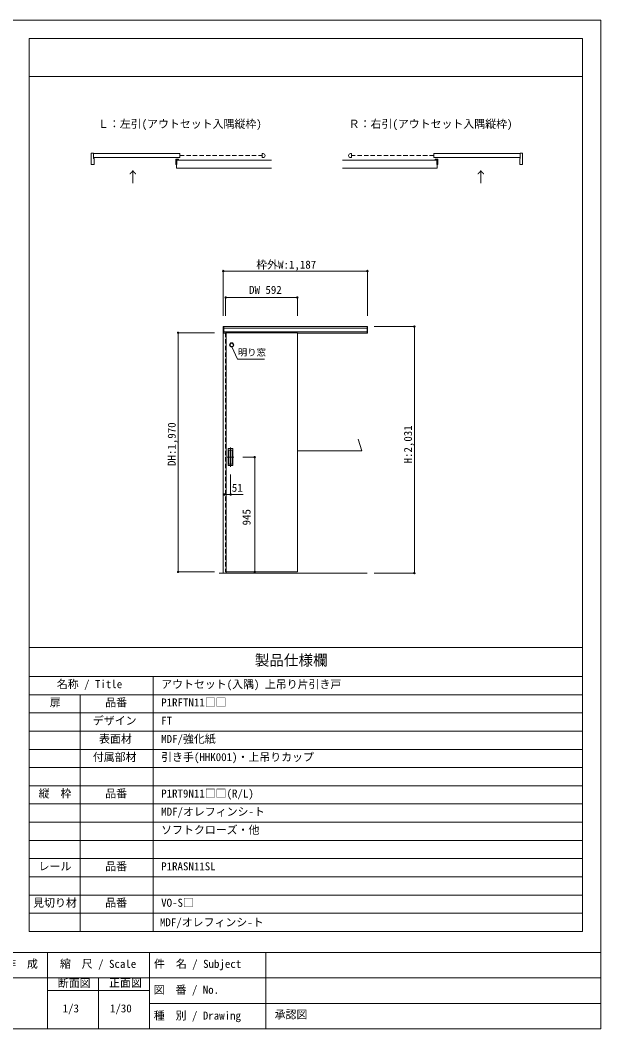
# Model space of a CAD drawing. Units: millimetres on the paper, enlarged 10 times, with parts at other scales. Extents: x -1985 to 2015, y -1370 to 1400.
# Drawn here: x 420 to 2015, y -1370 to 1400 of the extents above; entities that cross this region are included whole.
import ezdxf
from ezdxf.enums import TextEntityAlignment as Align

# ---------------------------------------------------------------- set-up
doc = ezdxf.new("R2010")
doc.units = ezdxf.units.MM
doc.header["$LTSCALE"] = 10
doc.header["$PDMODE"] = 32
doc.header["$PDSIZE"] = 4
doc.linetypes.add('DASHED1', pattern=[1.8, 1.2, -0.6])
doc.layers.add('1-1_0', color=7, linetype='Continuous', lineweight=20)
doc.layers.add('3-0', color=7, linetype='Continuous', lineweight=20)
doc.styles.add('ＭＳ ゴシック', font='')
doc.styles.get('ＭＳ ゴシック').set_extended_font_data('MS Gothic')

msp = doc.modelspace()

# ---------------------------------------------------------------- linework, layer by layer
at = {"layer": '1-1_0'}
for p, q in [((1965, 1350), (445, 1350)), ((445, -322.5), (445, 1350)), ((1965, -1102.5), (1965, 1350)), ((445, 1245), (1965, 1245)), ((445, 1245), (1965, 1245)), ((445, 1245), (1965, 1245)), ((445, 1245), (1965, 1245)), ((445, 1245), (1965, 1245)), ((445, 1245), (1965, 1245)), ((445, -322.5), (445, 1245)), ((445, -322.5), (445, 1245)), ((445, -322.5), (445, 1245)), ((445, -322.5), (445, 1245)), ((445, -322.5), (445, 1245)), ((1965, -322.5), (1965, 1245)), ((1965, -322.5), (1965, 1245)), ((1965, -322.5), (1965, 1245)), ((1965, -322.5), (1965, 1245)), ((1965, -322.5), (1965, 1245)), ((445, -322.5), (1965, -322.5)), ((445, -322.5), (1965, -322.5)), ((445, -322.5), (1965, -322.5)), ((445, -322.5), (1965, -322.5)), ((445, -322.5), (1965, -322.5)), ((445, -322.5), (1965, -322.5)), ((445, -1102.5), (445, -322.5)), ((445, -402.5), (1965, -402.5)), ((785, -1102.5), (785, -402.5)), ((445, -452.5), (1965, -452.5)), ((585, -1102.5), (585, -452.5)), ((445, -502.5), (1965, -502.5)), ((445, -552.5), (1965, -552.5)), ((445, -602.5), (1965, -602.5)), ((445, -652.5), (1965, -652.5)), ((445, -702.5), (1965, -702.5)), ((445, -752.5), (1965, -752.5)), ((445, -802.5), (1965, -802.5)), ((445, -852.5), (1965, -852.5)), ((445, -902.5), (1965, -902.5)), ((445, -952.5), (1965, -952.5)), ((445, -1002.5), (1965, -1002.5)), ((445, -1052.5), (1965, -1052.5)), ((445, -1102.5), (1965, -1102.5)), ((2015, -1160), (-1985, -1160)), ((495, -1160), (495, -1370)), ((775, -1160), (775, -1370)), ((1095, -1160), (1095, -1370)), ((2015, -1230), (-1175, -1230)), ((635, -1230), (635, -1370)), ((775, -1265), (495, -1265)), ((2015, -1300), (775, -1300))]:
    msp.add_line(p, q, dxfattribs=at)
msp.add_lwpolyline([(-1985, -1370), (2015, -1370), (2015, 1400), (-1985, 1400)], dxfattribs=at)
at = {"layer": '3-0'}
for p, q in [((614.84, 1034.98), (621.17, 1034.98)), ((621.17, 1019.98), (621.17, 1034.98)), ((621.17, 1033.48), (858.51, 1033.48)), ((858.51, 1022.48), (858.51, 1033.48)), ((1084.84, 1022.48), (1084.84, 1033.48)), ((1087.34, 1033.48), (1084.84, 1033.48)), ((1327.66, 1033.48), (1330.16, 1033.48)), ((1330.16, 1022.48), (1330.16, 1033.48)), ((1793.83, 1033.48), (1556.49, 1033.48)), ((1556.49, 1022.48), (1556.49, 1033.48)), ((1800.16, 1034.98), (1793.83, 1034.98)), ((1793.83, 1019.98), (1793.83, 1034.98)), ((621.17, 1022.48), (858.51, 1022.48)), ((847.51, 1003.65), (850.51, 1003.65)), ((849.51, 993.98), (849.51, 1015.65)), ((849.51, 1015.65), (1109.93, 1015.65)), ((850.51, 1003.65), (850.51, 1015.65)), ((855.17, 1015.65), (855.17, 1018.65)), ((1087.34, 1022.48), (1084.84, 1022.48)), ((1565.49, 1015.65), (1305.07, 1015.65)), ((1327.66, 1022.48), (1330.16, 1022.48)), ((1793.83, 1022.48), (1556.49, 1022.48)), ((1559.83, 1015.65), (1559.83, 1018.65)), ((1564.49, 1003.65), (1564.49, 1015.65)), ((1567.49, 1003.65), (1564.49, 1003.65)), ((1565.49, 993.98), (1565.49, 1015.65)), ((849.51, 993.98), (1109.93, 993.98)), ((1565.49, 993.98), (1305.07, 993.98)), ((978.06, 558.62), (978.06, -118.38)), ((978.06, 558.62), (1373.73, 558.62)), ((979.06, 558.62), (979.06, 540.29)), ((979.06, 554.29), (1372.73, 554.29)), ((1372.73, 558.62), (1372.73, 540.29)), ((1373.73, 558.62), (1373.73, 540.29)), ((979.06, 544.29), (1372.73, 544.29)), ((984.4, 541.62), (1181.73, 541.62)), ((986.06, 544.29), (986.06, -118.38)), ((1181.73, 540.29), (1373.73, 540.29)), ((1358.33, 217.29), (1348.03, 248.99)), ((1181.73, 217.29), (1358.33, 217.29)), ((1372.73, -118.38), (966.53, -118.38))]:
    msp.add_line(p, q, dxfattribs=at)
at = {"layer": '3-0', "linetype": 'DASHED1'}
for p, q in [((858.51, 1027.98), (1084.84, 1027.98)), ((1556.49, 1027.98), (1330.16, 1027.98)), ((984.4, 541.62), (984.4, -115.05))]:
    msp.add_line(p, q, dxfattribs=at)
at = {"layer": '3-0', "color": 4, "lineweight": 9}
for p, q in [((978.06, 588.39), (978.06, 711.13)), ((978.06, 711.13), (1373.73, 711.13)), ((1373.73, 588.39), (1373.73, 711.13)), ((984.4, 638.39), (984.4, 588.39)), ((1181.73, 638.39), (984.4, 638.39)), ((1181.73, 588.39), (1181.73, 638.39)), ((1392.78, 558.62), (1502.88, 558.62)), ((1502.88, 558.62), (1502.88, -118.38)), ((853.88, 541.62), (953.37, 541.62)), ((853.88, 541.62), (853.88, -115.05)), ((1016.59, 469.19), (1001.25, 502.46)), ((1090.94, 469.19), (1016.59, 469.19)), ((998.06, 226.05), (998.06, 173.78)), ((988.82, 199.95), (1007.1, 199.95)), ((1064.35, 199.95), (1031.62, 199.95)), ((1064.35, -115.05), (1064.35, 199.95)), ((998.06, 97.36), (998.06, 152.47)), ((981.06, 97.36), (1032.65, 97.36)), ((853.88, -115.05), (953.37, -115.05)), ((1392.78, -118.38), (1502.88, -118.38))]:
    msp.add_line(p, q, dxfattribs=at)
at = {"layer": '3-0', "color": 3}
for p, q in [((991.73, 223.29), (1004.4, 223.29)), ((991.73, 176.62), (991.73, 223.29)), ((1004.4, 223.29), (1004.4, 176.62)), ((991.73, 219.29), (1004.4, 219.29)), ((993.4, 180.62), (993.4, 219.29)), ((1002.73, 219.29), (1002.73, 180.62)), ((1004.4, 180.62), (991.73, 180.62)), ((1004.4, 176.62), (991.73, 176.62))]:
    msp.add_line(p, q, dxfattribs=at)
at = {"layer": '3-0'}
for points in [[(614.84, 1034.98), (614.84, 1003.65), (622.84, 1003.65), (622.84, 1019.98), (621.17, 1019.98)], [(1800.16, 1034.98), (1800.16, 1003.65), (1792.16, 1003.65), (1792.16, 1019.98), (1793.83, 1019.98)], [(847.51, 1003.65), (847.51, 1018.65), (855.17, 1018.65)], [(1567.49, 1003.65), (1567.49, 1018.65), (1559.83, 1018.65)], [(978.06, 558.62), (978.06, 540.29), (984.4, 540.29)], [(1181.73, 541.62), (1181.73, -115.05), (984.4, -115.05)]]:
    msp.add_lwpolyline(points, dxfattribs=at)
at = {"layer": '3-0', "color": 3}
for radius in [5.83, 4.5]:
    msp.add_circle((1001.06, 508.29), radius, dxfattribs=at)
at = {"layer": '3-0'}
for centre, start, end in [((1087.34, 1027.98), 0, 90), ((1087.34, 1027.98), 270, 0), ((1327.66, 1027.98), 90, 180), ((1327.66, 1027.98), 180, 270)]:
    msp.add_arc(centre, 5.5, start, end, dxfattribs=at)
at = {"layer": '3-0', "color": 4}
for p in [(978.06, 711.13), (1373.73, 711.13), (984.4, 638.39), (1181.73, 638.39), (1502.88, 558.62), (853.88, 541.62), (1064.35, 199.95), (981.06, 97.36), (998.06, 97.36), (853.88, -115.05), (1064.35, -115.05), (1502.88, -118.38)]:
    msp.add_point(p, dxfattribs=at)

# ---------------------------------------------------------------- texts
at = {"layer": '1-1_0', "style": 'ＭＳ ゴシック'}
for s, height, p in [('製品仕様欄', 29.33, (1064.4, -381.07)), ('名称 / Title', 21.99, (520.64, -441.06)), ('アウトセット(入隅) 上吊り片引き戸', 21.99, (807.33, -441.36)), ('扉', 21.99, (501.33, -491.36)), ('品番', 21.99, (653.67, -491.36)), ('P1RFTN11□□', 21.99, (807.33, -491.36)), ('デザイン', 21.99, (619.67, -541.36)), ('FT', 21.99, (807.33, -541.36)), ('表面材', 21.99, (636.67, -591.36)), ('MDF/強化紙', 21.99, (807.33, -591.36)), ('付属部材', 21.99, (619.67, -641.36)), ('引き手(HHK001)・上吊りカップ', 21.99, (807.33, -641.36)), ('縦\u3000枠', 21.99, (470.86, -741.36)), ('品番', 21.99, (653.67, -741.36)), ('P1RT9N11□□(R/L)', 21.99, (807.33, -741.36)), ('MDF/オレフィンシ-ト', 21.99, (807.33, -791.36)), ('ソフトクローズ・他', 21.99, (807.33, -841.36)), ('レール', 21.99, (470.86, -941.36)), ('品番', 21.99, (653.67, -941.36)), ('P1RASN11SL', 21.99, (807.33, -941.36)), ('見切り材', 21.99, (455.67, -1041.36)), ('品番', 21.99, (653.67, -1041.36)), ('VO-S□', 21.99, (807.33, -1041.36)), ('MDF/オレフィンシ-ト', 21.99, (803.99, -1095.07)), ('作\u3000成', 21.99, (378.67, -1209.21)), ('縮\u3000尺 / Scale', 21.99, (529.18, -1209.21)), ('件\u3000名 / Subject', 21.99, (787.61, -1209.24)), ('断面図', 21.99, (523.41, -1262.15)), ('正面図', 21.99, (664.21, -1261.44)), ('図\u3000番 / No.', 21.99, (786.77, -1280.35)), ('1/3', 21.99, (536.67, -1331.45)), ('1/30', 21.99, (666.67, -1331.45)), ('種\u3000別 / Drawing', 21.99, (786.94, -1351.29)), ('承認図', 21.99, (1119.03, -1348.1))]:
    msp.add_text(s, height=height, dxfattribs=at).set_placement(p, align=Align.BOTTOM_LEFT)
at = {"layer": '3-0', "style": 'ＭＳ ゴシック'}
for s, height, p in [('Ｌ：左引(アウトセット入隅縦枠)', 21.99, (633.75, 1097.5)), ('Ｒ：右引(アウトセット入隅縦枠)', 21.99, (1322.5, 1097.5)), ('↑', 29.33, (709.58, 946.31)), ('↑', 29.33, (1665.42, 946.31)), ('枠外W:1,187', 21.99, (1068.44, 711.13)), ('DW 592', 21.99, (1048.79, 641.79)), ('明り窓', 18.33, (1017.92, 472.88)), ('51', 21.99, (1001.32, 98.28))]:
    msp.add_text(s, height=height, dxfattribs=at).set_placement(p, align=Align.BOTTOM_LEFT)
for s, p in [('DH:1,970', (853.88, 175.79)), ('H:2,031', (1502.88, 182.62)), ('945', (1059.35, 12.45))]:
    msp.add_text(s, height=21.99, rotation=90, dxfattribs=at).set_placement(p, align=Align.BOTTOM_LEFT)

doc.saveas('drawing.dxf')
